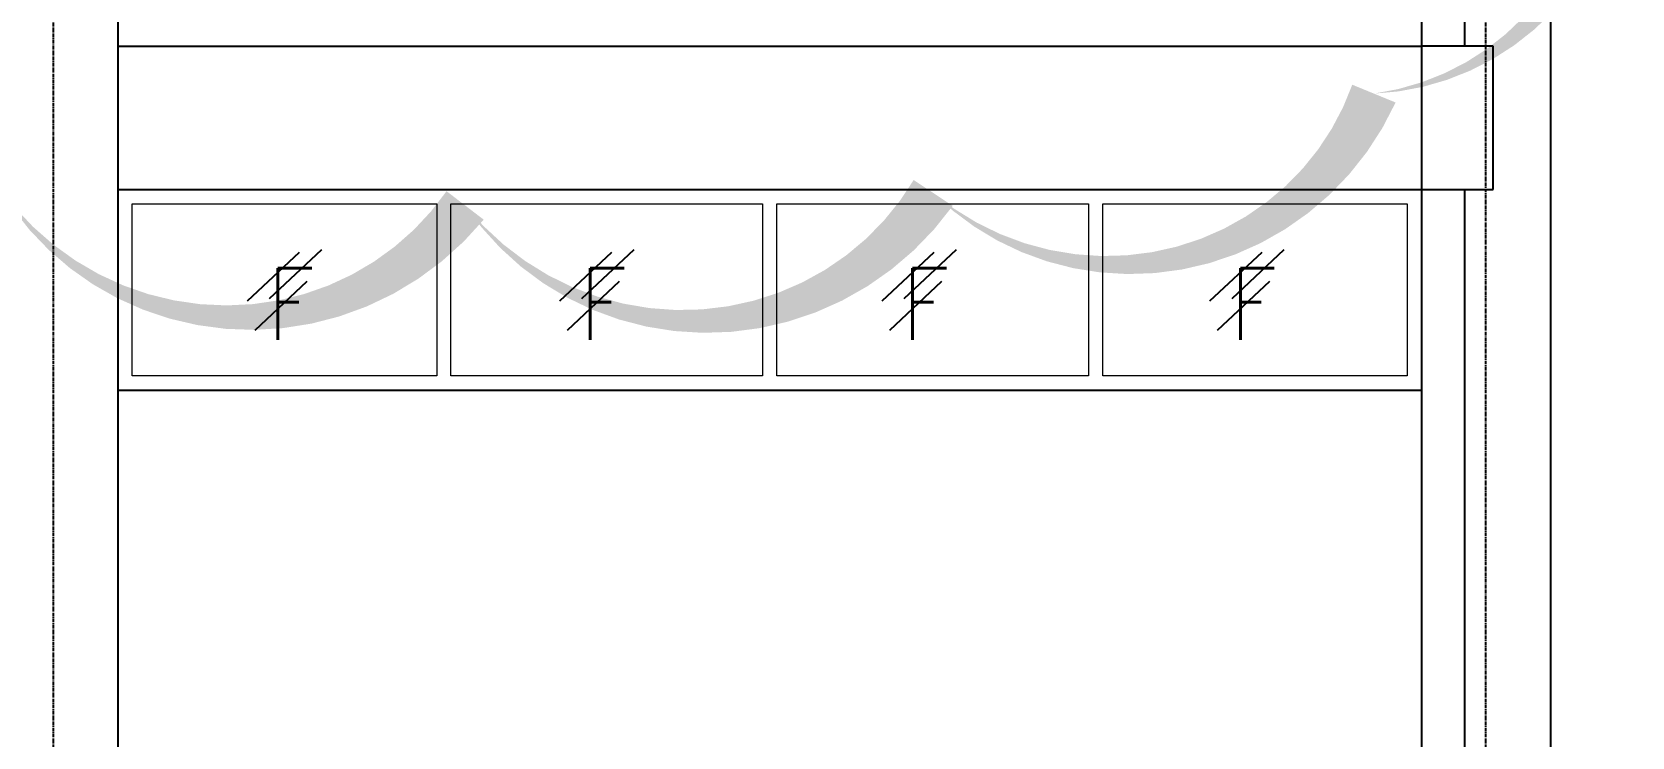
# Model space of a CAD drawing. Header units: inches. Extents: x 102027 to 175311, y -32523 to 10797.
# Drawn here: x 166869 to 172454, y -1504 to 955 of the extents above; entities that cross this region are included whole.
import ezdxf

# ---------------------------------------------------------------- set-up
doc = ezdxf.new("R2010")
doc.units = ezdxf.units.IN
doc.header["$MEASUREMENT"] = 0
doc.linetypes.add('CENTER', pattern=[2, 1.25, -0.25, 0.25, -0.25])
doc.linetypes.add('HIDDEN', pattern=[0.375, 0.25, -0.125])
doc.layers.add('M-CLOUD', color=2, linetype='Continuous')
doc.layers.add('M-X-BKGD', color=8, linetype='Continuous')
doc.styles.add('SIMPLEX', font='simplex.shx')

msp = doc.modelspace()

# ---------------------------------------------------------------- linework, layer by layer
at = {"layer": 'M-CLOUD'}
msp.add_lwpolyline([(158580.4, 472.7, 0, 163.4, 0.520567), (160214.7, 485.5, 0, 163.4, 0.520567), (161849.1, 498.2, 0, 163.4, 0.520567), (163483.5, 511, 0, 163.4, 0.520567), (165117.8, 521, 0, 163.4, 0.520567), (166749.1, 420.3, 0, 163.4, 0.520567), (168380.9, 350, 0, 163.4, 0.520567), (170014.7, 393.6, 0, 163.4, 0.520567), (171553.1, 740.1, 0, 163.4, 0.520567), (172287.1, 2015.9, 0, 163.4, 0.520567), (171365.4, 3075.8, 0, 163.4, 0.520567), (169769, 3255.5, 0, 163.4, 0.520567), (168134.7, 3249.1, 0, 163.4, 0.520567), (166500.3, 3237.9, 0, 163.4, 0.520567), (164865.9, 3226.6, 0, 163.4, 0.520567), (163231.5, 3215.3, 0, 163.4, 0.520567), (161597.1, 3204, 0, 163.4, 0.520567), (159962.7, 3192.7, 0, 163.4, 0.520567), (158328.3, 3181.4, 0, 163.4, 0.520567)], format="xyseb", dxfattribs=at)
at = {"layer": 'M-X-BKGD', "color": 8, "linetype": 'CENTER', "ltscale": 10}
for p, q in [((166944, -6544.1), (166944, 9596.6)), ((171944, -6544.1), (171944, 9596.6))]:
    msp.add_line(p, q, dxfattribs=at)
at = {"layer": 'M-X-BKGD', "color": 8}
for p, q in [((167169, 3455.2), (167169, -6394.8)), ((171719, 3455.2), (171719, -2095.2)), ((172169, 3455.2), (172169, -6394.8)), ((167169, 905.2), (171719, 905.2)), ((167169, 405.2), (171719, 405.2)), ((167801.8, 186), (167619.5, 15.8)), ((167879.5, 195), (167697.2, 24.8)), ((168892.1, 186), (168709.8, 15.8)), ((168969.8, 195), (168787.5, 24.8)), ((170017.3, 186), (169835, 15.8)), ((170095, 195), (169912.7, 24.8)), ((171161.3, 186), (170979, 15.8)), ((171239, 195), (171056.7, 24.8)), ((167828.7, 84.5), (167646.4, -85.7)), ((168919, 84.5), (168736.7, -85.7)), ((170044.2, 84.5), (169861.9, -85.7)), ((171188.2, 84.5), (171005.9, -85.7)), ((167169, -294.8), (171719, -294.8))]:
    msp.add_line(p, q, dxfattribs=at)
at = {"layer": 'M-X-BKGD', "color": 8, "linetype": 'HIDDEN', "ltscale": 5}
for p, q in [((171869, 2755.2), (171869, 905.2)), ((171869, 405.2), (171869, -6394.8))]:
    msp.add_line(p, q, dxfattribs=at)
msp.add_lwpolyline([(171719, 905.2), (171719, 405.2), (171969, 405.2), (171969, 905.2)], close=True, dxfattribs=at)
at = {"layer": 'M-X-BKGD', "color": 8, "lineweight": 0}
for points in [[(167219, 355.2), (168281.5, 355.2), (168281.5, -244.8), (167219, -244.8)], [(168331.5, 355.2), (169419, 355.2), (169419, -244.8), (168331.5, -244.8)], [(169469, 355.2), (170556.5, 355.2), (170556.5, -244.8), (169469, -244.8)], [(170606.5, 355.2), (171669, 355.2), (171669, -244.8), (170606.5, -244.8)]]:
    msp.add_lwpolyline(points, close=True, dxfattribs=at)
for p in [(168306.5, -294.8), (170581.5, -294.8)]:
    msp.add_point(p, dxfattribs=at)

# ---------------------------------------------------------------- texts
at = {"layer": 'M-X-BKGD', "color": 8, "style": 'SIMPLEX', "width": 0.85}
for p in [(167691, -118.5), (168781.2, -118.5), (169906.4, -118.5), (171050.4, -118.5)]:
    msp.add_text('F', height=250, dxfattribs=at).set_placement(p)

doc.saveas('drawing.dxf')
